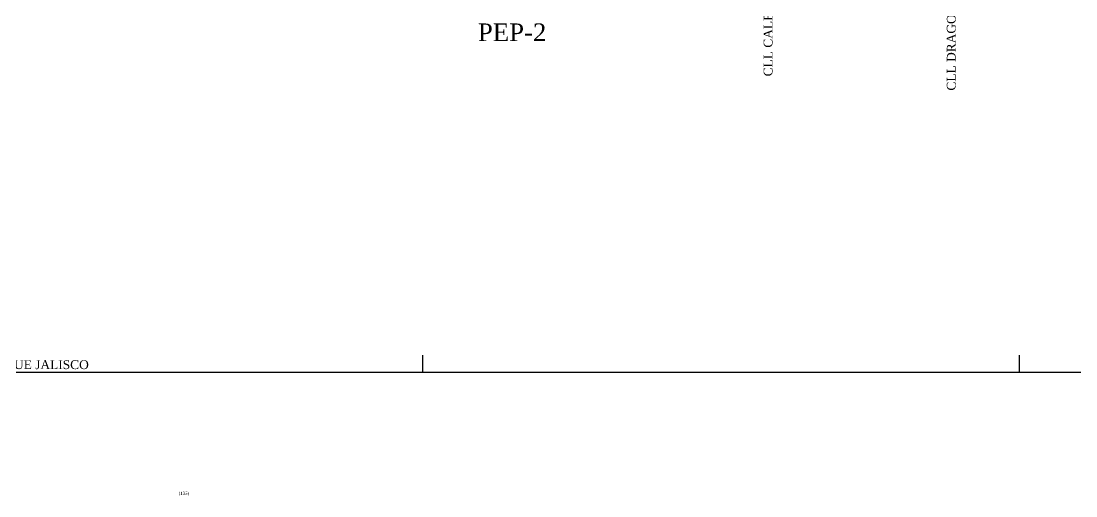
# Model space of a CAD drawing. Header units: millimetres. Extents: x 43 to 6542, y -5230 to -129.
# Drawn here: x 2391 to 5061, y -5230 to -4029 of the extents above; entities that cross this region are included whole.
import ezdxf

# ---------------------------------------------------------------- set-up
doc = ezdxf.new("R2010")
doc.units = ezdxf.units.MM
doc.linetypes.add('TLSIGC_007', pattern=[28, 10, -1, 10, -1, 2, -1, 2, -1])
for name, color, linetype, lineweight in [('DATOS DE CARATULA', 160, 'Continuous', 5), ('DISTRITO', 42, 'TLSIGC_007', 60), ('MARCOS CONSTRUCCION', 250, 'Continuous', 30), ('NUMEROS OFICIALES', 92, 'Continuous', 5)]:
    doc.layers.add(name, color=color, linetype=linetype, lineweight=lineweight)
doc.styles.get("Standard").update_dxf_attribs({"font": 'times.ttf'})

msp = doc.modelspace()

# ---------------------------------------------------------------- linework, layer by layer
at = {"layer": 'MARCOS CONSTRUCCION'}
for p, q in [((3407.7, -4917.5), (3407.7, -4874.3)), ((4917.5, -4917.5), (4917.5, -4874.3))]:
    msp.add_line(p, q, dxfattribs=at)
msp.add_lwpolyline([(172.5, -2545), (172.5, -172.5), (6384.1, -172.5), (6384.1, -4917.5), (86.3, -4917.5), (86.3, -2545), (258.8, -2545), (258.8, -4917.5), (258.8, -4788.1), (1898, -4788.1), (1898, -4917.5)], dxfattribs=at)

# ---------------------------------------------------------------- texts
at = {"layer": 'DATOS DE CARATULA'}
for s, p in [('CLL CALENDULA', (4292.7, -4169.1)), ('CLL DRAGONCILLO', (4756.3, -4205.1))]:
    msp.add_text(s, height=22.431, rotation=90, dxfattribs=at).set_placement(p)
msp.add_text('TLAQUEPAQUE JALISCO', height=22.431, dxfattribs=at).set_placement((2169.9, -4909.2))
at = {"layer": 'DISTRITO'}
msp.add_text('PEP-2', height=44.86, dxfattribs=at).set_placement((3547.2, -4080.1))
at = {"layer": 'NUMEROS OFICIALES'}
msp.add_text('(135)', height=7.85, dxfattribs=at).set_placement((2790.2, -5227.2))

doc.saveas('drawing.dxf')
